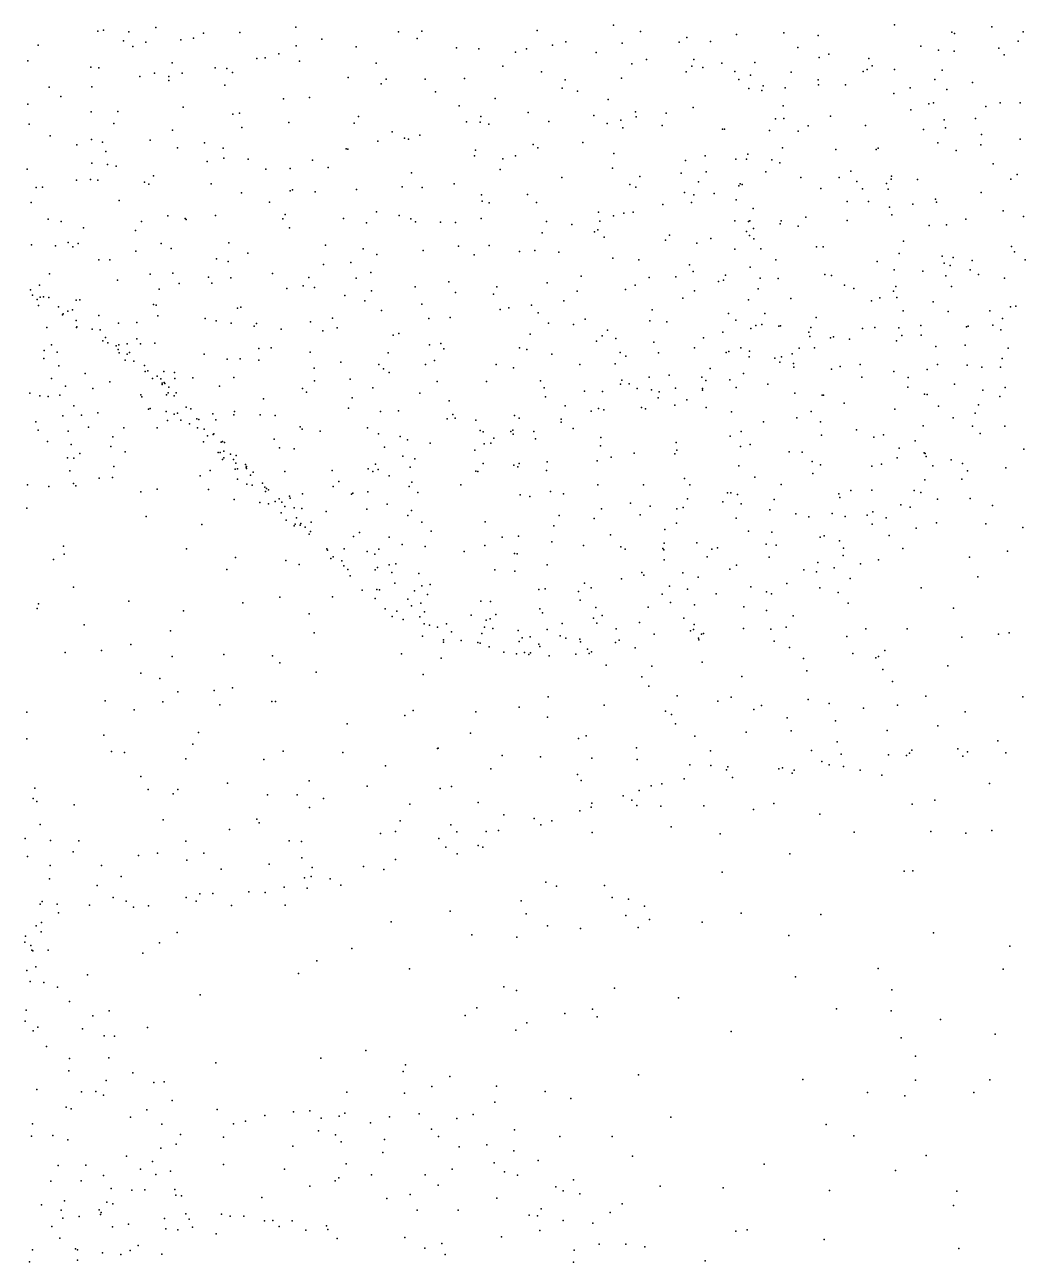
# Model space of a CAD drawing. Header units: metres. Extents: x -23.9 to 23.9, y -27.4 to 27.4.
# Drawn here: x 1.865 to 4.617, y -3.423 to -0.019 of the extents above; entities that cross this region are included whole.
import ezdxf

# ---------------------------------------------------------------- set-up
doc = ezdxf.new("R2010")
doc.units = ezdxf.units.M

msp = doc.modelspace()

# ---------------------------------------------------------------- linework, layer by layer
for p in [(2.0819, -0.0337, 16.4071), (2.2258, -0.0265, 18.7224), (2.6105, -0.0263, 15.8933), (3.4839, -0.02, 19.0348), (4.2565, -0.0192, -11.8587), (4.5244, -0.0246, -15.2517), (2.0656, -0.0369, 18.869), (2.1362, -0.0632, -22.3594), (2.1516, -0.0385, -3.0546), (2.1979, -0.0667, 18.8673), (2.2945, -0.0604, -15.7464), (2.3289, -0.0562, -10.2869), (2.3568, -0.0427, 17.7161), (2.4569, -0.0409, 17.623), (2.6822, -0.0588, -10.3743), (2.8927, -0.0386, -10.4277), (2.9443, -0.0567, 17.4978), (2.9573, -0.0368, -15.2313), (3.2739, -0.0351, 17.5282), (3.3526, -0.0664, -10.6706), (3.5581, -0.0382, -10.7988), (3.665, -0.0675, -15.3812), (3.6855, -0.0545, 25.1305), (3.7512, -0.0649, 19.5771), (3.8225, -0.0464, -14.3442), (3.9525, -0.0416, -11.3334), (4.0473, -0.049, -15.3575), (4.4146, -0.0397, -15.3345), (4.4218, -0.0429, 20.6627), (4.5971, -0.0648, -21.7641), (4.6111, -0.0384, 21.0982), (1.902, -0.0757, 16.6227), (2.1626, -0.0788, -10.2694), (2.564, -0.0989, -15.1285), (2.6116, -0.0775, 18.7973), (2.7761, -0.08, 17.4727), (3.0521, -0.0831, -10.4888), (3.1142, -0.0858, 17.4855), (3.2142, -0.095, -15.3024), (3.2445, -0.0855, -10.6023), (3.3168, -0.0752, 18.9253), (3.4368, -0.0959, -15.362), (3.5084, -0.07, -21.652), (3.9908, -0.0822, -12.9039), (4.076, -0.1004, -3.105), (4.3292, -0.078, -12.0047), (4.3778, -0.0887, 24.8229), (4.4207, -0.0915, 19.7029), (4.5442, -0.0833, 17.3667), (1.8739, -0.1183, 24.9957), (2.0464, -0.1358, 17.8583), (2.2701, -0.1238, -15.0049), (2.5034, -0.1117, 25.1582), (2.526, -0.1098, -10.3324), (2.6207, -0.1195, 17.4397), (2.8311, -0.1246, 18.8698), (3.1795, -0.1331, 18.9646), (3.5346, -0.1267, 19.1309), (3.5746, -0.1148, 17.4869), (3.6998, -0.1332, -10.9238), (3.7048, -0.1146, -8.0074), (3.7824, -0.1246, -11.0652), (3.8731, -0.1228, -15.3669), (4.0495, -0.1095, 19.9306), (4.1863, -0.112, 20.2387), (4.1954, -0.1318, -11.7897), (4.5584, -0.1022, -12.4138), (2.0688, -0.1379, -15.0703), (2.1812, -0.1619, 17.6958), (2.2219, -0.1519, 15.9829), (2.2613, -0.1616, 18.9589), (2.298, -0.1526, 17.5986), (2.389, -0.1374, -15.0691), (2.4206, -0.1399, -10.3044), (2.4359, -0.1501, -3.1906), (2.754, -0.1642, -10.3855), (2.8592, -0.1687, 19.1621), (2.9663, -0.1684, -10.4378), (3.0742, -0.1674, 25.1666), (3.2863, -0.1487, -15.0807), (3.5061, -0.1663, -10.7394), (3.6843, -0.149, 15.705), (3.7299, -0.1368, 19.2734), (3.8181, -0.1477, -9.483), (3.8286, -0.1699, -11.1618), (3.8608, -0.1576, 19.3706), (3.9732, -0.1497, 19.4509), (4.171, -0.1482, -15.3475), (4.1818, -0.1421, 19.6003), (4.2566, -0.1419, -11.9002), (4.3683, -0.1701, -21.5345), (4.3881, -0.1439, 17.3509), (1.9318, -0.1912, -10.3441), (2.0497, -0.1896, -10.3315), (2.2615, -0.1728, -10.3025), (2.4154, -0.1852, 17.4983), (2.8456, -0.1818, 17.3954), (2.9945, -0.2039, 18.9573), (3.3427, -0.1936, 19.3691), (3.3509, -0.1707, 17.4375), (3.3851, -0.2019, -15.3524), (3.8561, -0.1949, -21.5069), (3.8917, -0.1998, -11.2826), (3.8958, -0.1869, -12.1683), (3.9564, -0.1927, 17.3751), (4.0469, -0.171, -11.5438), (4.0478, -0.1846, 15.8256), (4.1221, -0.1849, 17.3287), (4.2999, -0.193, -15.3384), (4.4005, -0.1969, -12.1711), (4.4714, -0.1778, -15.3279), (1.8734, -0.2375, -15.0581), (1.9638, -0.2164, 17.7892), (2.5769, -0.2228, -10.338), (2.6477, -0.2193, 18.9156), (3.1584, -0.2219, -10.521), (3.4699, -0.2252, 15.6085), (4.2555, -0.2082, 20.533), (4.3516, -0.2371, 19.7085), (4.3643, -0.2335, -6.612), (4.5479, -0.2343, -12.4434), (4.6025, -0.2344, 17.359), (2.048, -0.2587, 19.1021), (2.1207, -0.2577, -14.9308), (2.3005, -0.2456, -14.8899), (2.4368, -0.2649, 19.024), (2.4556, -0.2621, -14.9761), (2.7829, -0.2716, 18.9414), (3.0595, -0.2424, -15.2668), (3.1196, -0.2719, 17.3449), (3.2492, -0.2609, -15.3183), (3.43, -0.2687, 19.0725), (3.5445, -0.2591, 19.1542), (3.6289, -0.2623, -10.8454), (3.7028, -0.2466, 17.4012), (3.9512, -0.2423, -10.0753), (4.0806, -0.271, -11.6379), (4.3019, -0.2534, -12.0186), (4.5079, -0.2438, 21.2137), (1.8773, -0.2923, -15.9963), (2.1098, -0.2912, 17.5803), (2.4616, -0.3017, -10.3415), (2.591, -0.2882, 17.3468), (2.7707, -0.2902, -15.1536), (3.0796, -0.2858, -10.46), (3.1173, -0.2873, -3.3416), (3.1412, -0.2922, 19.0457), (3.3064, -0.2857, -10.5945), (3.467, -0.2911, -3.2623), (3.5047, -0.2812, -10.7131), (3.5095, -0.3029, -15.3859), (3.5466, -0.2725, 17.3758), (3.6183, -0.2963, -14.6768), (3.9299, -0.278, 24.877), (3.9526, -0.2772, -11.4164), (4.0193, -0.2968, 20.1361), (4.1769, -0.2963, 19.6153), (4.3931, -0.2806, -15.3307), (4.3974, -0.3031, 24.5947), (4.4798, -0.2774, -12.3421), (1.9345, -0.3249, 17.6702), (2.0488, -0.3349, 15.9325), (2.21, -0.337, 17.5021), (2.2715, -0.3095, 19.11), (2.8361, -0.3395, -10.3949), (2.8753, -0.314, 17.29), (2.9095, -0.3309, 19.0081), (2.9205, -0.3341, -15.2044), (2.9515, -0.3228, 15.4521), (3.7835, -0.3065, 19.3328), (3.7894, -0.3064, -11.1414), (3.9128, -0.3101, -15.3603), (3.9922, -0.3121, 17.3094), (4.3369, -0.3076, 17.3343), (4.496, -0.3214, -15.3233), (4.6022, -0.3343, -12.6021), (2.0079, -0.3494, -10.4091), (2.0788, -0.3423, -14.8607), (2.0878, -0.3676, 19.2068), (2.2852, -0.3574, -10.3848), (2.3595, -0.3443, -22.0672), (2.411, -0.3582, 19.1176), (2.7488, -0.3604, -21.797), (2.7537, -0.3616, -15.0639), (3.1044, -0.3639, -21.553), (3.2632, -0.3489, 25.0038), (3.2758, -0.3576, 17.2881), (3.3998, -0.3431, -15.3619), (3.485, -0.373, 19.6605), (3.9493, -0.3577, 19.4589), (4.0958, -0.3624, -15.3477), (4.2061, -0.3625, -11.8894), (4.212, -0.3587, -15.3404), (4.376, -0.344, -12.1883), (4.4261, -0.3649, 19.7647), (4.4941, -0.3492, 17.336), (2.0496, -0.4002, 19.1729), (2.0926, -0.4031, 24.7693), (2.1161, -0.4081, -10.4251), (2.3667, -0.3953, 17.3897), (2.4125, -0.3859, 24.8695), (2.4796, -0.3886, -14.8528), (2.6566, -0.3914, 24.8917), (3.102, -0.3796, -15.2745), (3.1799, -0.388, 19.4529), (3.2146, -0.3796, 15.4823), (3.6822, -0.393, 17.2934), (3.7364, -0.3797, -11.0745), (3.8206, -0.3889, 17.3077), (3.8497, -0.3891, 19.981), (3.8536, -0.3755, -9.213), (3.9198, -0.3903, -10.9531), (3.9412, -0.3989, -7.3268), (4.5284, -0.402, -2.8794), (1.8713, -0.4161, 24.6537), (2.2188, -0.4348, -14.6891), (2.5277, -0.4165, 17.297), (2.5952, -0.4149, 19.2942), (2.6995, -0.4121, -10.3681), (2.929, -0.4268, 24.8868), (3.172, -0.4175, 19.1254), (3.3419, -0.4394, -10.5814), (3.4816, -0.4133, -10.6701), (3.5562, -0.4362, -10.7794), (3.6698, -0.4278, -10.9749), (3.7392, -0.4239, -15.3688), (3.9027, -0.4239, -11.3808), (3.9997, -0.439, -15.3366), (4.1049, -0.4391, -3.0894), (4.1365, -0.4218, -11.7894), (4.2488, -0.436, 19.6834), (4.5946, -0.4308, -15.2067), (1.896, -0.4672, -14.8191), (1.9134, -0.4663, 19.3193), (2.0072, -0.4462, -14.7849), (2.0456, -0.4451, 17.5214), (2.0662, -0.4463, 15.6354), (2.1941, -0.4524, -15.9156), (2.2066, -0.4578, 17.4336), (2.378, -0.4563, -10.4208), (2.5945, -0.4762, -14.8326), (2.6016, -0.4728, -15.6494), (2.777, -0.472, -14.9579), (2.9031, -0.4647, 19.4335), (2.9582, -0.4665, -15.0838), (3.0457, -0.4563, -10.4396), (3.5291, -0.4589, -15.3814), (3.5456, -0.4662, 19.1802), (3.7182, -0.4516, 19.3033), (3.8288, -0.462, -11.4629), (3.8326, -0.457, -11.8825), (3.8376, -0.4585, -11.279), (4.0543, -0.47, -11.665), (4.1529, -0.4499, -6.9679), (4.1689, -0.4706, 17.2972), (4.2353, -0.4554, -15.266), (4.2398, -0.4712, 15.9649), (4.2473, -0.4441, -12.0078), (4.3202, -0.4449, -12.1435), (4.5769, -0.4441, 19.8393), (1.883, -0.5076, -10.5921), (2.1244, -0.5026, -14.664), (2.4614, -0.4815, -14.7373), (2.5377, -0.5073, 19.2139), (2.6635, -0.4788, 17.1987), (3.1213, -0.4871, -15.2306), (3.1233, -0.5043, 17.2024), (3.1418, -0.5087, -15.1588), (3.2477, -0.4864, -10.5151), (3.2724, -0.5076, 17.2164), (3.6798, -0.4802, 15.6977), (3.699, -0.5079, -11.0543), (3.7047, -0.4868, 24.789), (3.7611, -0.4832, -21.3279), (3.8218, -0.5003, -15.302), (4.1264, -0.5049, -15.2306), (4.1858, -0.5051, -11.9293), (4.3694, -0.4992, -15.1847), (4.3724, -0.5072, -12.2764), (4.4949, -0.4809, 17.3115), (2.3892, -0.544, 19.3792), (2.5812, -0.541, -3.2894), (2.8322, -0.5333, 19.1446), (2.8945, -0.5441, 17.1833), (3.4433, -0.5345, -14.95), (3.5128, -0.5377, -10.7392), (3.5383, -0.5347, 19.8635), (3.6194, -0.5139, -15.3297), (3.868, -0.5244, 19.4204), (4.2434, -0.521, 21.0423), (4.2498, -0.5424, -15.1591), (4.3074, -0.513, 17.2962), (4.5562, -0.5307, -12.631), (1.9295, -0.5535, 17.5168), (1.9651, -0.5606, -14.6827), (2.0265, -0.5778, 19.3935), (2.1865, -0.5604, -14.5697), (2.2589, -0.5446, 15.4736), (2.3063, -0.5518, 19.3279), (2.3088, -0.5547, -10.4729), (2.5747, -0.553, -10.4453), (2.5929, -0.5774, -14.7202), (2.7419, -0.5521, -14.8466), (2.8052, -0.564, -10.4272), (2.9266, -0.553, -14.9678), (2.94, -0.5614, -10.4124), (3.0088, -0.5617, 19.1658), (3.0493, -0.5632, -15.0377), (3.12, -0.5516, 24.7731), (3.2998, -0.5603, -15.2066), (3.3693, -0.5686, -21.3146), (3.4467, -0.5593, -15.3048), (3.4839, -0.5447, -3.2832), (3.8178, -0.5583, 17.2604), (3.8553, -0.5605, -13.1788), (3.8588, -0.5589, -13.5199), (3.9426, -0.5668, -9.6834), (3.9454, -0.5589, -10.2873), (3.9923, -0.5734, -15.178), (4.013, -0.5488, 19.5281), (4.1265, -0.5571, -11.8493), (4.3526, -0.5711, 21.4662), (4.3995, -0.5691, -15.0948), (4.453, -0.5538, -12.453), (4.6116, -0.5463, -14.83), (2.1699, -0.5853, 19.4768), (3.2882, -0.5913, -10.5159), (3.4321, -0.5883, -10.6159), (3.4415, -0.5835, 15.5749), (3.4587, -0.6033, 19.2087), (3.6276, -0.612, -15.211), (3.638, -0.5976, -10.9791), (3.7515, -0.6072, -15.1898), (3.85, -0.5881, -11.3547), (3.8583, -0.5985, -8.5955), (3.8692, -0.5799, -15.1969), (3.8699, -0.6076, -7.8971), (1.8835, -0.6249, 19.3932), (1.9496, -0.6269, -10.6382), (1.9844, -0.6181, -3.0814), (1.9974, -0.6302, -14.5909), (2.012, -0.6211, 17.4363), (2.1701, -0.6419, 19.5215), (2.2403, -0.6209, 24.5874), (2.2677, -0.6349, -14.4476), (2.4267, -0.6191, 19.3541), (2.6921, -0.6256, -14.7329), (2.7958, -0.6351, -14.791), (2.9607, -0.6404, -14.8943), (3.0581, -0.6278, -3.3669), (3.1421, -0.6263, -10.4529), (3.2257, -0.6432, -15.0665), (3.2677, -0.6399, 15.402), (3.3336, -0.6451, 24.5968), (3.7135, -0.6199, 20.0877), (3.8179, -0.6364, 24.5446), (3.889, -0.6357, -11.4547), (4.0421, -0.6303, -11.7353), (4.0605, -0.6304, -15.0952), (4.2814, -0.614, -12.1698), (4.5788, -0.6292, -14.6978), (4.5865, -0.6436, -12.7526), (2.0687, -0.6657, -10.5612), (2.0988, -0.6656, -14.5008), (2.392, -0.6626, -10.514), (2.4246, -0.6705, 19.5924), (2.4783, -0.6476, 17.2527), (2.6864, -0.679, 19.3294), (2.762, -0.6729, -10.4814), (2.8336, -0.6509, 19.2516), (3.1011, -0.6518, 17.1897), (3.4824, -0.6615, -15.1833), (3.5539, -0.6656, 17.2146), (3.6936, -0.6793, -15.1164), (3.9302, -0.6657, -15.0814), (4.2097, -0.67, 17.2622), (4.2698, -0.6482, 19.7239), (4.388, -0.6557, 22.1635), (4.3931, -0.6752, -14.9495), (4.418, -0.6589, -12.449), (4.4702, -0.6677, 23.9863), (4.6165, -0.6656, -14.4531), (1.933, -0.7043, -10.7394), (2.2102, -0.7053, -22.188), (2.272, -0.7027, -10.5445), (2.3702, -0.7134, -14.4162), (2.5468, -0.7032, -14.5488), (2.6461, -0.7141, -14.6048), (2.8167, -0.7007, 15.259), (3.3954, -0.7111, -15.104), (3.5825, -0.7147, -10.9321), (3.6553, -0.7129, -11.066), (3.7032, -0.6978, 19.3224), (3.7921, -0.7081, -12.3284), (3.8604, -0.6859, 20.3508), (4.0657, -0.7065, 17.2482), (4.0838, -0.7084, 21.2412), (4.2561, -0.693, 21.8581), (4.3348, -0.6969, -12.3169), (4.3982, -0.71, 19.8232), (4.4099, -0.6814, 22.4228), (4.4648, -0.6934, -12.556), (4.4882, -0.7065, 22.9115), (1.8811, -0.7478, -12.0071), (1.906, -0.7357, 19.4892), (2.1201, -0.722, 24.357), (2.2348, -0.7463, 19.7457), (2.2901, -0.7312, 19.6175), (2.3793, -0.7297, 15.2248), (2.4316, -0.7156, -15.828), (2.5858, -0.7443, 19.4933), (2.6305, -0.7375, 17.2081), (2.662, -0.7417, -10.5231), (2.7767, -0.7161, 19.6282), (2.9384, -0.7402, -21.4886), (3.0312, -0.726, -10.4787), (3.1633, -0.7396, -14.9191), (3.3016, -0.7294, -15.0218), (3.5171, -0.7472, -10.8296), (3.5439, -0.7355, 24.4259), (3.7733, -0.7251, -11.292), (3.7863, -0.7221, -15.0453), (3.8819, -0.7459, -11.5055), (3.8873, -0.7158, 17.2376), (3.9371, -0.7172, 19.4938), (4.1195, -0.7354, -11.94), (4.1448, -0.7442, -14.9412), (4.2609, -0.7391, -14.9221), (4.4137, -0.739, -14.8395), (4.5593, -0.7161, 23.2786), (1.8859, -0.7632, -11.4954), (1.8989, -0.7752, -11.3391), (1.9071, -0.7682, -14.4878), (1.9167, -0.7673, -12.1213), (1.9308, -0.7691, -10.8405), (2.0064, -0.777, 19.8728), (2.0161, -0.7757, 19.5937), (2.7451, -0.7637, -14.6161), (2.8006, -0.7784, 24.4596), (2.8189, -0.7508, 19.3886), (3.0492, -0.756, 24.461), (3.1544, -0.7605, -10.4821), (3.3475, -0.7787, -10.5351), (3.3846, -0.752, 19.2725), (3.6749, -0.7716, -14.2705), (3.7073, -0.7509, -11.1845), (3.8556, -0.776, 20.7952), (3.9716, -0.7717, -14.9459), (4.1938, -0.7788, 19.685), (4.217, -0.7704, 23.9469), (4.2541, -0.7516, -12.1989), (4.263, -0.7689, 16.0883), (4.3634, -0.781, 23.687), (1.903, -0.7909, 23.9948), (1.9581, -0.7948, -12.326), (1.9703, -0.8143, -11.5748), (1.9839, -0.8073, -12.2138), (1.9965, -0.8034, 17.3807), (2.2193, -0.789, -3.2142), (2.2265, -0.7902, 17.3223), (2.4504, -0.7985, -10.5705), (2.4591, -0.7959, -14.3852), (2.846, -0.8047, -10.5334), (2.9568, -0.7876, -14.7299), (3.1729, -0.8023, 17.1972), (3.196, -0.7976, 19.8514), (3.2586, -0.7902, -3.3584), (3.2767, -0.8116, 24.3254), (3.5904, -0.8036, -10.9983), (3.8002, -0.8137, -14.933), (3.9006, -0.8136, 24.1318), (4.2803, -0.8059, -14.8151), (4.4045, -0.8079, -12.5105), (4.5187, -0.8059, -14.3819), (4.5762, -0.7952, -14.2078), (4.5903, -0.7931, 19.9146), (1.9689, -0.8169, -11.4316), (2.0068, -0.8323, -11.7765), (2.0079, -0.8496, -11.0987), (2.0691, -0.8184, -10.7012), (2.1231, -0.8395, 19.722), (2.1732, -0.838, -10.6199), (2.2308, -0.8197, -14.2667), (2.3614, -0.8271, 19.7493), (2.3918, -0.8334, -14.2972), (2.4331, -0.8402, 19.9471), (2.4961, -0.8478, 17.247), (2.5021, -0.8412, 19.7039), (2.651, -0.8365, -21.6395), (2.7115, -0.8263, 19.5737), (2.9763, -0.8273, 19.4015), (3.0352, -0.8241, 17.1973), (3.3054, -0.8398, 17.1999), (3.3743, -0.8432, -14.9448), (3.406, -0.8285, -10.6798), (3.5837, -0.8336, 17.2015), (3.631, -0.836, -14.9431), (3.821, -0.832, 21.1393), (3.8753, -0.8465, 21.4994), (3.8922, -0.8433, 19.4767), (3.9386, -0.8481, 21.7836), (3.9438, -0.8475, 15.815), (4.0414, -0.8246, 22.017), (4.3297, -0.846, -12.394), (4.4545, -0.8499, -12.6276), (4.4596, -0.8484, -14.4655), (4.5269, -0.845, 16.6766), (4.5539, -0.8269, -12.7986), (1.9253, -0.8516, -14.3884), (2.0077, -0.8515, -10.8459), (2.0506, -0.8566, -11.9119), (2.0728, -0.8585, -12.405), (2.0872, -0.8796, -14.2753), (2.1735, -0.8833, 20.141), (2.5701, -0.856, 24.3576), (2.6846, -0.8609, -10.5755), (2.7238, -0.8532, 17.1966), (2.8782, -0.8733, 24.244), (2.8942, -0.868, -14.6001), (3.2548, -0.8703, 15.2807), (3.4531, -0.8748, 19.3225), (3.4675, -0.859, 24.1557), (3.4903, -0.8818, 20.3796), (3.7321, -0.8806, 19.3655), (3.785, -0.8649, -11.5929), (3.8622, -0.8549, 17.2096), (4.0209, -0.8651, 17.2321), (4.0242, -0.877, 22.4037), (4.027, -0.8518, -14.8384), (4.0813, -0.88, -11.953), (4.0889, -0.8776, -3.089), (4.133, -0.8838, -14.7772), (4.1691, -0.8547, 23.4431), (4.2026, -0.8518, 23.0363), (4.2686, -0.8525, 17.2809), (4.2768, -0.8735, -6.9792), (4.3307, -0.8729, -14.6825), (4.5497, -0.8587, -14.1117), (1.918, -0.915, 23.7703), (1.9385, -0.8991, 19.6828), (2.0795, -0.8884, -11.3516), (2.0931, -0.8939, -12.5963), (2.1164, -0.9021, -11.7423), (2.1216, -0.9123, -11.4579), (2.1236, -0.8998, -12.0237), (2.147, -0.8966, 17.3469), (2.1831, -0.8963, 24.0859), (2.2225, -0.8948, 19.8369), (2.5092, -0.9099, -10.6156), (2.5424, -0.9081, -14.3173), (2.9782, -0.8998, -10.5911), (3.0089, -0.896, -14.6451), (3.0172, -0.9102, 20.0003), (3.2253, -0.9074, 20.1463), (3.2461, -0.912, -14.7844), (3.4376, -0.8897, -10.858), (3.5949, -0.8926, 20.705), (3.7072, -0.9074, -14.8414), (3.8015, -0.9181, 23.6714), (3.8341, -0.9081, -14.8131), (3.8582, -0.9166, -11.5607), (3.9948, -0.9088, 23.1761), (4.0367, -0.9082, 19.5881), (4.2622, -0.8882, -12.2933), (4.371, -0.9039, 19.8269), (4.4514, -0.9004, -14.3385), (4.5698, -0.9089, -12.8757), (1.9179, -0.9369, -12.583), (1.954, -0.9198, -14.3022), (2.1244, -0.9214, -11.1579), (2.1412, -0.9414, -12.8768), (2.1471, -0.9253, -11.5811), (2.1529, -0.9208, -11.9149), (2.1652, -0.9444, -11.266), (2.3586, -0.925, -10.6377), (2.4221, -0.9389, -14.2004), (2.4575, -0.9376, -3.2992), (2.5083, -0.9417, 19.876), (2.6497, -0.9196, 19.7672), (2.7341, -0.9474, -14.405), (2.8643, -0.9214, -15.5464), (2.992, -0.943, 15.0271), (3.3144, -0.9251, -10.7512), (3.4887, -0.9515, 23.9), (3.5028, -0.9204, -11.0205), (3.5179, -0.9309, -14.8544), (3.6076, -0.9218, -11.179), (3.7941, -0.9206, -11.4532), (3.8568, -0.9324, 22.1756), (3.9281, -0.9364, 22.6501), (3.9413, -0.9468, -8.5215), (3.946, -0.9322, -11.7325), (3.9755, -0.9242, -9.0075), (3.9796, -0.9504, -14.7311), (4.5533, -0.9374, -13.8618), (1.959, -0.9575, -12.6996), (2.0314, -0.9784, -12.858), (2.1942, -0.9563, -12.3355), (2.1958, -0.9725, -10.8993), (2.2039, -0.9713, 20.391), (2.229, -0.9861, -11.6696), (2.2479, -0.9732, -16.0157), (2.2772, -0.9759, 19.9546), (2.6605, -0.9634, 14.9327), (2.8387, -0.9533, -10.6553), (2.8516, -0.9659, 23.9984), (2.8668, -0.9759, 19.6413), (2.9671, -0.9539, 17.2029), (3.1616, -0.954, -14.6824), (3.2092, -0.9626, -10.7279), (3.3918, -0.954, -21.1086), (3.637, -0.9825, 21.6756), (3.7501, -0.9646, -12.7464), (3.8418, -0.9786, -11.2258), (3.98, -0.961, -7.9088), (4.0836, -0.966, -7.453), (4.1071, -0.9588, -12.0466), (4.1622, -0.9539, -12.1459), (4.2552, -0.9732, 19.7523), (4.3465, -0.9672, -14.5135), (4.375, -0.9538, -12.5406), (4.4568, -0.955, 17.3283), (4.4974, -0.9612, -13.9907), (4.5488, -0.9608, 16.9022), (1.9388, -0.992, -3.0844), (1.9773, -1.0129, -22.5184), (2.0523, -1.0193, -13.0761), (2.0986, -1.0015, -14.1387), (2.2162, -0.9921, -12.8118), (2.2394, -0.9933, -11.1697), (2.243, -1.0047, -12.1908), (2.243, -1.0088, -12.5304), (2.2488, -1.0034, -11.001), (2.2501, -1.0057, -11.4472), (2.2612, -1.016, -11.3342), (2.2782, -0.9919, 14.8331), (2.3274, -0.9904, -14.078), (2.4003, -1.0134, 23.9479), (2.4403, -0.9894, 19.9931), (2.6285, -1.0199, 17.2067), (2.6618, -0.9986, -14.2983), (2.7601, -0.9942, 17.2034), (2.8222, -1.018, -10.7568), (2.9989, -1.0006, -10.7563), (3.1353, -1.0001, 17.2062), (3.2831, -0.9983, -14.714), (3.2934, -1.0177, -10.919), (3.5035, -1.0073, 21.3225), (3.5073, -0.9964, -11.1906), (3.5272, -1.0072, 15.4513), (3.5493, -1.0193, -14.7422), (3.5821, -0.9881, -11.2835), (3.6551, -1.019, 19.3789), (3.7269, -0.9888, 22.9594), (3.7288, -1.0196, -13.5622), (3.7385, -0.9978, -14.7268), (3.8038, -0.9953, 19.4313), (3.8219, -1.0166, -11.7006), (3.909, -1.0076, -11.8104), (4.1675, -0.9888, -21.0232), (4.2936, -1.0161, 17.301), (4.2944, -0.9889, -12.4114), (4.4217, -1.008, -14.1214), (4.5617, -1.0166, -6.6456), (1.8791, -1.0326, -14.2341), (1.9067, -1.04, 20.6333), (1.9298, -1.0418, 17.4079), (1.9611, -1.038, -13.0065), (2.1845, -1.0374, -13.379), (2.1868, -1.0426, -14.0481), (2.255, -1.0373, -12.9325), (2.2596, -1.0312, -12.6582), (2.2755, -1.0397, -12.4269), (2.2814, -1.0316, -10.7344), (2.5218, -1.0483, -14.1468), (2.6397, -1.0296, -10.747), (2.7651, -1.0456, -14.3168), (2.9515, -1.0325, 20.3758), (3.032, -1.0536, -14.4872), (3.2972, -1.0426, 19.3531), (3.4041, -1.0269, -14.7626), (3.4541, -1.0283, 23.5164), (3.5884, -1.0229, 23.2904), (3.6073, -1.0454, -11.4442), (3.6094, -1.0288, 22.5608), (3.6855, -1.0508, -11.5717), (3.7293, -1.0239, -12.1669), (3.9831, -1.0322, -10.1424), (4.0576, -1.0379, 17.2618), (4.0613, -1.0378, -14.5874), (4.3396, -1.0349, 16.6529), (4.3469, -1.036, -14.3052), (4.5001, -1.0246, -12.8137), (4.5462, -1.0413, -13.5748), (1.9999, -1.0673, -13.2024), (2.0661, -1.0863, -13.399), (2.2049, -1.0761, 20.6782), (2.2101, -1.0744, -13.5875), (2.2541, -1.0832, -13.9698), (2.2852, -1.087, -13.3862), (2.3093, -1.0711, -12.0748), (2.3215, -1.0755, -11.1206), (2.4416, -1.0831, 20.1559), (2.7552, -1.074, -10.8364), (2.8437, -1.0828, 19.7522), (2.8925, -1.0806, -10.8684), (3.3511, -1.0673, 17.2108), (3.4225, -1.0817, 19.3792), (3.4426, -1.0742, -11.2616), (3.4571, -1.0782, 22.1956), (3.5612, -1.0723, -14.4908), (3.5722, -1.0753, 17.2127), (3.6524, -1.0657, -3.2699), (3.7388, -1.0717, 17.2548), (3.8083, -1.084, 15.6808), (4.0281, -1.0824, 19.6028), (4.1181, -1.0596, -12.2323), (4.2574, -1.0766, -12.4754), (4.3779, -1.0678, -12.6351), (4.4785, -1.0875, 19.8919), (4.488, -1.0645, -13.7136), (1.8957, -1.1112, -13.224), (1.9695, -1.0952, 19.9139), (2.0212, -1.0932, -14.0928), (2.2576, -1.1075, 20.0862), (2.276, -1.0901, -13.7036), (2.2938, -1.1067, 23.5957), (2.3178, -1.1165, -13.2756), (2.3381, -1.1026, -12.3502), (2.3433, -1.1044, -11.9389), (2.3822, -1.0893, 17.2789), (2.3902, -1.1056, -13.9926), (2.4399, -1.0921, -10.8164), (2.5126, -1.0923, 20.6654), (2.5537, -1.0937, 23.716), (3.0268, -1.1029, 20.601), (3.0426, -1.0915, -10.9092), (3.0485, -1.1014, -3.3993), (3.1054, -1.1071, 19.4822), (3.2118, -1.0934, 20.8319), (3.2245, -1.1008, -10.9951), (3.3401, -1.1036, 22.6875), (3.3406, -1.1119, 21.5455), (3.8968, -1.1109, -12.0141), (3.988, -1.1007, -12.1274), (4.0533, -1.1112, -14.4792), (4.3356, -1.1221, -14.0864), (4.4187, -1.1007, -12.7663), (1.9021, -1.1338, 23.1987), (1.984, -1.1365, 20.8779), (2.0406, -1.1262, -13.5348), (2.1071, -1.1526, -13.985), (2.1374, -1.1277, -13.7038), (2.2291, -1.1278, -13.8587), (2.3399, -1.1274, -12.9695), (2.3588, -1.131, -12.5675), (2.368, -1.15, -12.8009), (2.3829, -1.1465, -12.1557), (2.3853, -1.1446, -11.623), (2.6225, -1.1254, -10.8984), (2.6278, -1.131, 14.7111), (2.6771, -1.1371, -14.1544), (2.8078, -1.1275, -10.9305), (2.838, -1.144, 23.518), (2.8972, -1.1516, 17.2117), (3.1177, -1.1355, 23.3636), (3.126, -1.1384, 17.2126), (3.1547, -1.1562, 21.1393), (3.2016, -1.138, 23.0032), (3.2075, -1.1345, 19.3912), (3.2086, -1.145, 22.4523), (3.2648, -1.1381, -11.135), (3.3728, -1.1293, -14.6294), (3.4492, -1.1542, -11.443), (3.8047, -1.151, -11.9636), (3.8348, -1.1374, 19.471), (4.0562, -1.148, 16.2129), (4.1523, -1.1329, -12.4403), (4.2003, -1.1537, 19.7089), (4.227, -1.1469, -12.5812), (4.4711, -1.1232, -12.8923), (4.4928, -1.1429, -13.4606), (4.56, -1.1232, -13.2791), (1.9272, -1.1651, -13.5181), (1.9922, -1.1739, -13.6668), (2.1021, -1.1793, -13.8756), (2.3566, -1.1664, -13.5086), (2.4052, -1.1668, -11.8697), (2.4087, -1.1649, -11.2158), (2.414, -1.1684, -10.9927), (2.5512, -1.1593, 17.2286), (2.5655, -1.1826, -10.9814), (2.6059, -1.1858, 20.9016), (2.8548, -1.1807, -11.0233), (2.9177, -1.1611, -14.2926), (2.9799, -1.1699, -11.0255), (3.1024, -1.1895, 21.5757), (3.1286, -1.1718, -21.1705), (3.1468, -1.17, -14.4352), (3.2698, -1.1577, -14.53), (3.4482, -1.1769, 17.2267), (3.6568, -1.1681, -14.5414), (3.6579, -1.189, 19.4312), (3.8331, -1.1794, 17.3143), (3.8597, -1.1735, -3.1807), (4.27, -1.1836, 17.315), (4.3141, -1.1636, -12.7461), (4.6125, -1.1867, 17.4405), (1.9828, -1.2107, 21.2234), (2, -1.2109, -13.8456), (2.0161, -1.1986, 20.0524), (2.1416, -1.1942, 23.2231), (2.3967, -1.1954, -13.7631), (2.4022, -1.1956, 14.5908), (2.4085, -1.2151, -13.3746), (2.4127, -1.1919, -12.6832), (2.4129, -1.2099, -13.1287), (2.4304, -1.2003, -12.4298), (2.4391, -1.215, -12.5717), (2.4464, -1.2041, -11.3212), (2.9048, -1.2061, 23.2513), (2.9377, -1.2127, 19.752), (3.3015, -1.221, -11.3676), (3.4395, -1.2186, -11.567), (3.4774, -1.2084, -14.5322), (3.5409, -1.1975, -11.6722), (3.6532, -1.1992, -11.8424), (3.9676, -1.1941, 19.5622), (4.0032, -1.1948, -12.3521), (4.0304, -1.2208, -8.2046), (4.2646, -1.21, -14.0764), (4.3387, -1.1965, -12.8534), (4.3417, -1.198, 19.7681), (4.3439, -1.2067, -13.802), (4.4132, -1.2157, 17.3501), (1.9889, -1.2463, 21.7846), (2.1103, -1.234, 21.4911), (2.3745, -1.2448, 17.2802), (2.4438, -1.2419, -13.5817), (2.4456, -1.2254, 21.085), (2.4505, -1.2401, -12.9028), (2.4723, -1.2286, -11.0998), (2.474, -1.2355, -11.7299), (2.4745, -1.2337, -11.4382), (2.4751, -1.2394, -12.0519), (2.4857, -1.2584, -13.6842), (2.4935, -1.2494, -13.8309), (2.5801, -1.2479, 21.334), (2.7104, -1.2452, -11.1046), (2.8091, -1.2407, 21.0349), (2.8221, -1.2483, -11.127), (2.8296, -1.2278, -14.1579), (2.8367, -1.2422, 22.9965), (2.9254, -1.236, 21.8222), (3.1059, -1.2469, 19.5932), (3.1109, -1.2482, -14.3254), (3.1256, -1.2256, -11.1376), (3.21, -1.2306, -15.2351), (3.221, -1.2349, 17.2178), (3.2243, -1.2258, -11.2633), (3.2998, -1.2453, -14.4536), (3.8289, -1.2325, -12.1745), (4.032, -1.2538, -8.9399), (4.0531, -1.2292, -9.4124), (4.1947, -1.2331, 16.5782), (4.2208, -1.2276, -14.1804), (4.362, -1.232, -13.6612), (4.4443, -1.2255, -13.3859), (4.4573, -1.2457, 17.152), (4.5634, -1.2375, 19.8605), (1.8725, -1.2846, -13.9897), (1.9316, -1.2887, 19.9625), (1.9991, -1.281, 22.559), (2.0055, -1.2877, -3.1604), (2.0692, -1.266, 22.9601), (2.1066, -1.2644, 17.3591), (2.3471, -1.2594, -22.0371), (2.4503, -1.2692, 21.778), (2.4756, -1.2825, -13.31), (2.4901, -1.2859, -13.0151), (2.519, -1.2802, -11.6067), (2.5253, -1.2914, -12.1788), (2.7134, -1.2891, 22.2805), (2.7284, -1.2751, 21.6472), (2.8673, -1.2601, 21.2963), (2.9221, -1.2895, -14.1525), (2.9293, -1.2769, -11.1897), (3.064, -1.2841, -11.2222), (3.4414, -1.2845, -11.7113), (3.5662, -1.2841, -14.2167), (3.6797, -1.2675, -14.4179), (3.6941, -1.2843, 17.3417), (3.8724, -1.2632, 19.4911), (3.9456, -1.2834, -14.278), (4.3406, -1.2707, -20.8724), (4.4422, -1.269, -2.9262), (2.1839, -1.3038, 14.4154), (2.2296, -1.2962, 22.386), (2.3706, -1.2978, 20.1465), (2.4408, -1.3252, 22.6761), (2.527, -1.3028, -12.4766), (2.53, -1.2942, -11.9349), (2.5349, -1.2981, -11.813), (2.5646, -1.3234, -11.2285), (2.5931, -1.316, -13.7856), (2.5947, -1.3208, 17.2175), (2.6284, -1.3095, 22.511), (2.7632, -1.3103, 17.2182), (2.7676, -1.3073, -14.0267), (2.8086, -1.3034, -3.3778), (2.9457, -1.3055, -15.4873), (3.2275, -1.312, -11.453), (3.2545, -1.317, 15.1362), (3.3105, -1.3032, -11.5573), (3.3467, -1.309, 17.2612), (3.6873, -1.3234, -13.089), (3.7975, -1.3069, 15.8122), (3.8064, -1.3061, -14.3248), (3.8256, -1.3115, -12.3392), (3.9262, -1.3251, -12.5177), (4.1034, -1.3095, -12.7573), (4.1067, -1.3195, 17.3653), (4.1367, -1.3005, -14.1394), (4.1949, -1.2992, -12.8906), (4.3111, -1.3005, 16.882), (4.3294, -1.3059, -13.1519), (4.3754, -1.3236, -13.2877), (4.4649, -1.3219, 19.7827), (1.8709, -1.3484, -22.7596), (2.5116, -1.3327, 23.0654), (2.535, -1.3371, -13.1777), (2.5535, -1.3301, -13.3747), (2.5706, -1.3612, -12.7979), (2.5717, -1.3325, -11.4519), (2.5807, -1.3438, -11.7081), (2.6062, -1.3476, -13.5378), (2.6271, -1.3493, -13.6573), (2.6938, -1.3577, -13.9199), (2.8062, -1.3519, -11.291), (2.862, -1.3378, 14.7789), (2.9285, -1.3551, -11.3152), (3.4509, -1.3508, -14.3682), (3.5307, -1.3351, 17.3221), (3.5852, -1.3432, 15.4803), (3.6581, -1.3508, -14.3232), (3.6753, -1.3469, -12.6312), (3.7849, -1.3314, -20.8636), (3.8356, -1.3365, -11.159), (3.9137, -1.3536, 17.3782), (4.1969, -1.3584, -7.5027), (4.2745, -1.3399, -13.6504), (4.2997, -1.3463, -13.5404), (4.5267, -1.3413, 17.5058), (2.1985, -1.3716, 20.0932), (2.3517, -1.3934, -3.3038), (2.5842, -1.3816, -12.952), (2.6087, -1.3927, -12.592), (2.6128, -1.3751, -11.5511), (2.6247, -1.3905, -11.9506), (2.6525, -1.3873, -13.4241), (2.9181, -1.3688, 17.222), (2.9572, -1.3874, -14.0675), (3.1315, -1.3865, -11.4707), (3.3344, -1.3689, -11.7337), (3.4314, -1.3767, -11.8944), (3.5579, -1.3672, -12.0616), (3.6576, -1.3896, -12.2577), (3.8213, -1.3759, -14.2087), (3.9859, -1.3642, -12.7115), (4.0215, -1.3727, 19.5642), (4.0859, -1.363, -12.8873), (4.1214, -1.3715, -14.0393), (4.1815, -1.3679, -13.8994), (4.1954, -1.3929, -13.7742), (4.2337, -1.3749, -13.1884), (4.3721, -1.3893, 17.5056), (4.5078, -1.3919, -6.8677), (2.6058, -1.397, 20.0368), (2.6226, -1.3959, -13.1348), (2.6366, -1.4012, -11.7874), (2.6471, -1.4199, -12.2702), (2.6509, -1.4129, -11.4415), (2.7687, -1.427, -13.7727), (2.7856, -1.4156, -11.3902), (2.8673, -1.4285, 19.8232), (2.9827, -1.4121, 19.7345), (3.1777, -1.4285, -11.6294), (3.2226, -1.4261, 17.2828), (3.3198, -1.3973, -14.2997), (3.4756, -1.4225, -14.2773), (3.6255, -1.4072, 19.4665), (3.855, -1.4116, -12.6196), (3.9192, -1.4149, 16.1327), (4.0521, -1.4287, -8.6101), (4.0639, -1.4248, -13.0339), (4.2419, -1.4237, 17.4986), (4.3164, -1.4038, 19.6648), (4.6101, -1.4021, 17.6047), (1.9712, -1.4536, 13.8986), (2.31, -1.4609, 17.2977), (2.6956, -1.4603, -11.6777), (2.7434, -1.4605, -13.2504), (2.8386, -1.4617, -13.8671), (2.9031, -1.449, -13.9617), (2.9659, -1.4539, -11.4798), (3.1299, -1.4513, 19.6103), (3.3146, -1.4413, -11.8599), (3.4019, -1.4513, -12.0109), (3.5044, -1.4548, -12.1706), (3.516, -1.4612, 19.4107), (3.62, -1.4596, -12.3521), (3.6223, -1.4632, -14.1914), (3.6231, -1.445, 17.3976), (3.7136, -1.4445, -12.465), (3.7546, -1.4613, -12.589), (3.7703, -1.4578, -11.4945), (3.9038, -1.4478, -12.8159), (3.9314, -1.4506, -14.0293), (4.1055, -1.4384, -13.1495), (4.117, -1.4588, -13.8571), (4.2799, -1.46, -2.9989), (1.9439, -1.4898, -16.3724), (1.9732, -1.4754, 17.397), (2.4443, -1.4848, 20.0912), (2.5826, -1.4924, -3.3425), (2.6979, -1.4646, -11.9116), (2.7071, -1.4875, -12.3967), (2.7136, -1.4822, -12.094), (2.7366, -1.4938, -12.8534), (2.8069, -1.4677, -13.594), (2.8276, -1.4754, -11.4929), (3.0736, -1.4679, -11.5594), (3.212, -1.4733, -11.7765), (3.2189, -1.4747, -14.1479), (3.6237, -1.4911, -13.3972), (3.742, -1.4828, -14.091), (3.9121, -1.4831, -12.9372), (4.1157, -1.4788, 17.507), (4.2126, -1.4908, 19.6501), (4.4634, -1.4835, 17.3928), (4.5679, -1.4673, 17.8403), (2.4205, -1.5175, -16.1135), (2.6194, -1.504, -21.64), (2.7425, -1.507, -11.5677), (2.7539, -1.5171, -12.7207), (2.8283, -1.5186, -13.1974), (2.8354, -1.512, -13.3137), (2.8675, -1.5045, 17.228), (2.8744, -1.5254, -13.4303), (2.8853, -1.5017, -13.7529), (2.9491, -1.5287, -13.8894), (3.1579, -1.5182, -21.0073), (3.2124, -1.5217, 19.5073), (3.3016, -1.5041, -11.9754), (3.5625, -1.526, -13.9528), (3.6745, -1.5267, -12.6424), (3.8045, -1.5166, 19.473), (3.8223, -1.5051, 17.4342), (4.0077, -1.5186, -13.88), (4.0428, -1.5237, -10.2072), (4.0463, -1.4984, 16.4723), (4.0907, -1.5128, -13.3472), (4.1634, -1.5015, -13.4435), (2.7601, -1.5345, -12.5782), (2.8828, -1.5551, -11.6295), (2.9568, -1.562, -13.5882), (2.98, -1.5588, -13.7748), (3.4043, -1.5553, -12.244), (3.5062, -1.5427, -20.7935), (3.5677, -1.533, -14.1163), (3.6382, -1.5629, -14.029), (3.7169, -1.5384, -12.7537), (3.8614, -1.5646, -13.0918), (3.9606, -1.5555, 19.499), (4.1353, -1.5425, 16.6986), (4.4864, -1.5374, -2.8935), (1.999, -1.5656, 19.939), (2.5664, -1.5936, 20.0319), (2.7116, -1.5929, -15.7618), (2.7927, -1.5742, -12.3305), (2.8291, -1.5968, -11.776), (2.8329, -1.5725, 19.8239), (2.8405, -1.5732, 14.7188), (2.9182, -1.5988, -12.9431), (2.937, -1.5765, -13.3033), (2.9729, -1.5863, -13.4379), (3.2792, -1.572, -12.088), (3.2962, -1.5703, 15.1537), (3.3883, -1.5783, -14.1105), (3.4226, -1.5678, 17.4016), (3.618, -1.5852, 17.4614), (3.6872, -1.5713, 19.3817), (3.7669, -1.584, -12.9808), (3.9049, -1.5784, -13.2115), (3.9185, -1.5841, 17.5423), (4.0514, -1.5674, -13.4412), (4.1016, -1.5804, -9.1248), (4.3301, -1.5681, 17.6947), (1.8996, -1.6244, 13.5568), (1.9025, -1.6117, 19.8368), (2.1508, -1.6043, 17.3437), (2.3017, -1.6313, 20.0439), (2.4651, -1.6093, 14.3743), (2.8566, -1.6257, -11.8984), (2.888, -1.6322, -12.3899), (2.929, -1.617, -12.8219), (2.9541, -1.6099, -13.0637), (2.9644, -1.6335, -11.7682), (3.1192, -1.6044, 17.3382), (3.1459, -1.6058, -13.9535), (3.2812, -1.6252, -12.2338), (3.3925, -1.6013, -12.3612), (3.4357, -1.6222, 19.2584), (3.5796, -1.6208, -3.2915), (3.6411, -1.6082, -12.8279), (3.7069, -1.6148, -13.9089), (3.843, -1.6199, -13.821), (3.905, -1.6299, -13.3667), (4.1293, -1.6097, 17.6708), (4.4193, -1.6241, 17.7903), (2.6476, -1.639, 17.2328), (2.8753, -1.6464, -12.1567), (2.906, -1.6551, -12.2675), (2.9519, -1.6472, -12.6543), (2.9639, -1.6665, -12.5296), (3.0251, -1.6671, -12.9272), (3.0924, -1.6427, -11.9627), (3.1339, -1.657, -13.7542), (3.1445, -1.6535, 19.4754), (3.1602, -1.6409, -12.0638), (3.2893, -1.6365, -14.0165), (3.3429, -1.6656, -3.3906), (3.4289, -1.651, 15.418), (3.4387, -1.6647, -12.6351), (3.4527, -1.6438, -14.0137), (3.5559, -1.6628, -13.9238), (3.6777, -1.6508, -13.0218), (3.9779, -1.6452, -13.5434), (2.0288, -1.6699, -3.1236), (2.2658, -1.6859, 17.3092), (2.6612, -1.6913, 19.9299), (2.9587, -1.7007, -11.8889), (2.9781, -1.6709, 17.3318), (3.0001, -1.6761, -15.4521), (3.0388, -1.6887, -12.7903), (3.1218, -1.693, -13.2942), (3.1297, -1.6758, -13.5279), (3.1522, -1.6792, -13.6403), (3.2217, -1.6853, -12.3079), (3.3016, -1.6825, 19.309), (3.3378, -1.6996, -12.5946), (3.4914, -1.681, -12.7787), (3.5964, -1.6951, -13.1512), (3.6958, -1.6862, -13.2174), (3.7039, -1.6821, 17.5605), (3.7059, -1.6684, 15.9173), (3.7264, -1.6951, -13.7739), (3.7313, -1.6933, -13.4515), (3.8419, -1.6797, -13.4501), (3.9167, -1.6816, -13.6753), (3.9594, -1.6759, 17.6748), (4.1257, -1.7014, 17.7742), (4.1783, -1.6803, 19.4751), (4.2914, -1.6806, -20.6578), (4.5425, -1.695, 19.5315), (4.5727, -1.6914, 17.9216), (2.1568, -1.7234, -22.5143), (3.0164, -1.711, -12.0233), (3.0167, -1.7175, -12.34), (3.0653, -1.7128, -12.1828), (3.1106, -1.7183, 14.9453), (3.1178, -1.7199, -12.4607), (3.1424, -1.7303, -12.7352), (3.2248, -1.7155, -12.6374), (3.2326, -1.7054, 17.4173), (3.2553, -1.7024, -12.4445), (3.2791, -1.723, -12.928), (3.2813, -1.7288, -13.052), (3.353, -1.7064, -12.7712), (3.3911, -1.7088, -12.916), (3.3938, -1.7164, -13.0799), (3.4895, -1.7185, -13.3636), (3.4997, -1.7115, -13.244), (3.5441, -1.733, -13.7978), (3.7179, -1.7064, -11.7388), (3.7188, -1.7105, 19.2746), (3.9257, -1.7147, 19.3497), (3.9679, -1.7317, -3.126), (4.4425, -1.7031, 18.154), (1.9758, -1.7454, 17.3944), (2.0763, -1.7406, 19.9312), (2.2703, -1.7568, 14.1733), (2.4127, -1.7511, 17.2732), (2.5464, -1.7544, 19.9544), (2.9011, -1.7489, 19.6464), (3.0106, -1.7616, 19.5273), (3.1823, -1.7451, -13.1421), (3.2172, -1.7496, -13.3258), (3.2394, -1.7455, -14.9974), (3.2509, -1.7512, -13.4366), (3.2561, -1.7468, -13.6128), (3.3071, -1.755, -13.8623), (3.3804, -1.7506, -13.7495), (3.4128, -1.7363, -13.5379), (3.4175, -1.7488, -13.873), (3.4237, -1.7438, 19.1951), (4.0066, -1.7624, 17.8015), (4.1423, -1.7484, -9.6179), (4.2053, -1.7604, 17.8698), (4.2132, -1.7569, -8.0745), (4.23, -1.7398, 17.3763), (2.1846, -1.8025, 19.9863), (2.5663, -1.7737, 17.2771), (2.6664, -1.8, 19.837), (3.4639, -1.7807, 17.5528), (3.5898, -1.7829, 17.6249), (3.7284, -1.772, 17.6828), (4.0158, -1.7961, -10.4662), (4.2245, -1.7928, 19.3703), (4.4033, -1.7824, -7.3454), (2.2364, -1.8176, -16.3575), (2.9606, -1.8064, 17.4043), (3.5625, -1.8128, 15.7557), (3.8372, -1.8112, 16.2813), (4.2517, -1.8255, -3.0049), (2.2857, -1.854, -3.2302), (2.386, -1.8502, -22.1632), (2.4361, -1.8431, 19.8362), (3.3048, -1.8678, 15.3513), (3.5817, -1.8381, -12.632), (3.6594, -1.8644, 17.7608), (3.8076, -1.8683, -11.305), (4.3427, -1.8659, 18.0389), (4.6096, -1.8677, 19.3052), (2.0861, -1.8789, 17.4214), (2.1663, -1.9029, 13.9699), (2.2445, -1.8816, 19.8307), (2.4014, -1.8892, 17.3373), (2.5446, -1.8808, -3.2844), (2.5548, -1.8805, 19.7336), (2.9335, -1.9053, -21.2111), (3.2248, -1.8958, -20.8148), (3.4583, -1.8907, 17.6792), (3.7715, -1.8798, 17.836), (3.8702, -1.9024, 19.1681), (3.8912, -1.8911, 16.5055), (4.0198, -1.875, 17.9346), (4.0768, -1.8856, 19.2318), (4.1717, -1.8987, -8.468), (4.2653, -1.8905, 19.2426), (1.8709, -1.9102, -10.2643), (2.9106, -1.919, 17.459), (3.1056, -1.9089, 19.3206), (3.3029, -1.9238, 17.6331), (3.6276, -1.9068, -12.197), (3.6436, -1.9166, 19.0698), (3.9621, -1.9251, 16.7528), (4.0951, -1.9335, -10.0974), (4.4513, -1.9089, 18.1267), (2.0825, -1.9732, 19.667), (2.3432, -1.9657, 19.6539), (2.7521, -1.9416, 19.5648), (3.091, -1.9675, -3.387), (3.6543, -1.9418, 16.0303), (3.8494, -1.965, 17.9768), (3.9724, -1.9613, 17.0172), (4.2372, -1.9602, 18.1091), (4.376, -1.9471, 19.1767), (1.8708, -1.9832, 17.5279), (2.3276, -1.9978, 17.4061), (3.388, -1.9822, 17.7484), (3.4094, -1.9752, 19.069), (3.5472, -2.008, 17.8685), (3.7077, -1.9761, 17.9207), (4.0995, -1.991, 18.0959), (4.5411, -1.9882, 18.3248), (2.1032, -2.0175, 13.746), (2.1397, -2.0208, 17.469), (2.3082, -2.0383, 19.5396), (2.5226, -2.0397, 19.4686), (2.5753, -2.0169, 17.4269), (2.7398, -2.0206, -15.8307), (2.9999, -2.0095, 14.9463), (3.0023, -2.0085, 19.3485), (3.1781, -2.0289, 17.6891), (3.2832, -2.0328, 19.1162), (3.4246, -2.0366, -14.029), (3.5493, -2.0402, 18.9413), (3.751, -2.0162, 19.0256), (4.0289, -2.0154, 19.0526), (4.1101, -2.0253, 18.2461), (4.2408, -2.0268, 19.0569), (4.2899, -2.029, 18.5902), (4.2978, -2.0227, 18.6602), (4.305, -2.0141, 18.3725), (4.4315, -2.011, 18.5211), (4.4446, -2.0308, 18.9639), (4.4577, -2.0187, 18.6874), (4.563, -2.0217, 19.0566), (2.8568, -2.057, 14.7444), (3.1471, -2.066, -15.1122), (3.6937, -2.0542, -11.8126), (3.7521, -2.0566, 18.1893), (3.7945, -2.0688, 18.4529), (3.7983, -2.06, 18.3168), (3.9388, -2.0653, -10.8297), (3.9488, -2.0627, 18.5979), (3.9814, -2.0696, 18.7606), (4.0572, -2.0456, 18.4924), (4.0776, -2.0545, 18.6683), (4.1168, -2.0595, 18.8209), (4.1625, -2.0691, 18.3673), (2.1844, -2.0865, -3.1642), (2.4224, -2.1047, 19.3883), (2.647, -2.0988, 19.3266), (3.3852, -2.0809, 15.6252), (3.3953, -2.0975, 19.0065), (3.6174, -2.107, 18.7925), (3.6786, -2.0935, 18.6703), (3.8116, -2.0893, 18.8129), (3.9754, -2.0775, 18.9334), (4.2218, -2.0831, -20.4475), (4.5184, -2.1063, -7.3341), (1.8931, -2.119, 17.6662), (2.2041, -2.1224, -22.6658), (2.273, -2.1345, 19.3847), (2.2856, -2.122, 14.1238), (2.5326, -2.1375, -3.2489), (2.6139, -2.137, 17.539), (2.8068, -2.1134, 19.2502), (3.0077, -2.1194, 17.7073), (3.0388, -2.1142, 19.1635), (3.511, -2.1394, 18.0089), (3.5543, -2.125, 18.6337), (3.5878, -2.1128, 18.1831), (1.8879, -2.1473, -10.3452), (1.8978, -2.1555, -10.0492), (2.0011, -2.1645, 19.316), (2.6485, -2.1715, 19.2004), (2.6868, -2.1469, 14.5255), (2.9237, -2.1631, 19.1132), (3.1121, -2.1582, 19.026), (3.4226, -2.1708, 18.3548), (3.4245, -2.1604, 18.7822), (3.5341, -2.1522, -3.302), (3.5483, -2.166, -12.5859), (3.6143, -2.1687, -20.4674), (3.7329, -2.1674, 16.685), (3.869, -2.1777, 17.5805), (3.9254, -2.1605, 17.8325), (4.3056, -2.1625, 18.9424), (4.3679, -2.1518, -7.7921), (2.2461, -2.2059, 19.2698), (2.503, -2.204, -16.225), (2.8978, -2.209, 17.7533), (3.1829, -2.1919, 18.9128), (3.2659, -2.2018, 18.7281), (3.3147, -2.2084, 18.1298), (3.3917, -2.1807, 18.6411), (4.0513, -2.1902, -10.38), (1.9078, -2.2185, 17.7792), (2.4281, -2.2326, 17.606), (2.5094, -2.2141, 19.1713), (2.843, -2.2437, -21.3355), (2.8845, -2.2376, 18.9657), (3.0372, -2.2198, -20.8251), (3.0537, -2.2387, 18.8594), (3.1335, -2.2378, 18.6668), (3.1676, -2.2351, 17.9254), (3.2841, -2.2194, 18.4119), (3.4251, -2.2407, 15.8246), (3.6429, -2.2251, 16.4505), (3.7779, -2.2441, -3.1978), (4.1457, -2.2394, -9.9416), (4.1458, -2.2398, -3.0427), (4.3567, -2.2382, -8.1524), (4.4534, -2.2422, -2.9068), (4.5243, -2.2353, 19.2363), (1.8657, -2.2575, -9.925), (1.9355, -2.2625, -10.13), (2.0138, -2.2636, -23.1299), (2.3079, -2.2643, 17.6989), (2.5921, -2.2638, 19.059), (2.6262, -2.2657, 17.6861), (3.0042, -2.2573, 17.86), (3.112, -2.276, 18.299), (1.873, -2.3063, -10.5698), (1.9978, -2.2939, 19.1043), (2.1775, -2.3037, 17.8122), (2.2297, -2.2972, 19.1172), (2.3576, -2.2972, 19.0763), (2.6271, -2.31, -21.6556), (3.0227, -2.2806, 15.1506), (3.0541, -2.2995, 18.0098), (3.1252, -2.2813, -3.3379), (3.9695, -2.2992, 18.4468), (1.9352, -2.3314, -10.0428), (2.0764, -2.3319, 17.8942), (2.3105, -2.3164, -3.1766), (2.4052, -2.3416, 17.8795), (2.537, -2.3278, 18.944), (2.6555, -2.3372, 18.7844), (2.7969, -2.3346, 17.843), (2.8524, -2.3427, 18.2221), (2.8843, -2.3152, 18.4457), (4.2836, -2.3466, -8.4813), (4.3069, -2.3464, 19.1224), (1.9329, -2.3679, 18.9521), (2.1304, -2.3614, 13.6339), (2.6342, -2.3652, 18.5283), (2.6527, -2.3619, -3.247), (2.7051, -2.3677, 18.3209), (3.2978, -2.3769, -14.4513), (3.7832, -2.3494, 18.0017), (2.0646, -2.3869, 18.9865), (2.3463, -2.4095, 18.7715), (2.3819, -2.4083, 18.2158), (2.4816, -2.4043, 18.4851), (2.5258, -2.4057, 18.3569), (2.5787, -2.3912, 18.046), (2.6421, -2.3936, 18.1945), (2.7339, -2.3852, 18.0543), (3.3271, -2.3886, -14.1088), (3.459, -2.3864, 16.2112), (1.907, -2.4376, -10.4554), (1.913, -2.4307, 18.3098), (1.9544, -2.4379, 18.456), (2.0429, -2.4401, -3.0181), (2.1078, -2.4197, 18.2422), (2.1435, -2.4297, 18.433), (2.164, -2.4461, 18.722), (2.2053, -2.4422, 13.8569), (2.3091, -2.4195, 18.3607), (2.3364, -2.4299, 18.5537), (2.4332, -2.4414, 14.2975), (2.5814, -2.4403, 14.5363), (3.23, -2.429, 15.5986), (3.4808, -2.4192, -12.9551), (3.5255, -2.4243, 16.832), (3.5691, -2.4436, 17.2073), (1.9578, -2.4619, -10.1464), (3.0348, -2.4568, -15.4389), (3.2438, -2.4641, -20.5782), (3.5181, -2.4689, -3.2655), (3.5828, -2.4798, 17.4928), (3.8351, -2.4625, -11.2873), (4.0544, -2.4662, -3.0776), (1.8966, -2.4972, -10.5709), (1.9105, -2.514, 11.8226), (1.9112, -2.4884, 11.5743), (2.2844, -2.5159, 14.0967), (2.8724, -2.486, -15.9387), (3.3029, -2.4972, 15.8642), (3.3936, -2.5045, -13.5149), (3.5516, -2.502, -12.5123), (3.7276, -2.4871, 18.2415), (4.3642, -2.5167, 19.3688), (1.865, -2.5421, 13.1648), (1.8672, -2.5259, 11.2162), (1.8819, -2.5516, -10.71), (2.2355, -2.5438, -16.6679), (3.0945, -2.5222, -3.2917), (3.2181, -2.5288, -14.7974), (3.966, -2.524, -10.7903), (1.8848, -2.5641, -23.5299), (1.8869, -2.566, -10.1473), (1.9292, -2.5647, -10.4143), (2.1894, -2.5722, -22.9445), (2.7642, -2.5593, -21.4064), (4.5738, -2.5535, -7.5746), (1.8703, -2.6202, 12.0591), (1.8954, -2.6105, -10.2963), (2.6686, -2.5936, 14.7719), (2.923, -2.6156, 15.1963), (4.2123, -2.6146, -9.7223), (4.5558, -2.6169, -20.2048), (1.8803, -2.6505, -10.7999), (1.9171, -2.6529, -10.5636), (2.0376, -2.6322, 13.6187), (2.6178, -2.6282, -3.2019), (3.985, -2.638, 18.9471), (1.9549, -2.6664, 11.9296), (2.3473, -2.6875, -3.1374), (3.1828, -2.6649, 16.0543), (3.2174, -2.6752, 16.3251), (3.4866, -2.6685, -20.1354), (4.2498, -2.6733, -2.9919), (1.9881, -2.7051, 11.0375), (3.6631, -2.6953, 18.545), (1.869, -2.7297, 10.7383), (2.0522, -2.745, 11.7502), (2.0968, -2.731, 11.558), (3.0763, -2.7443, -20.4158), (3.1084, -2.7231, -15.2145), (3.3507, -2.7384, 17.4974), (3.4268, -2.7267, -13.2473), (3.4392, -2.7477, 18.0944), (4.0976, -2.7255, 19.1919), (4.2478, -2.7307, 19.4104), (4.3838, -2.7554, -8.6383), (1.8658, -2.7597, -10.9818), (1.8877, -2.7859, -10.849), (1.9011, -2.7758, 13.4218), (2.0238, -2.7805, 11.9216), (2.2027, -2.7767, 14.128), (3.2157, -2.7842, 16.9193), (3.2458, -2.7645, -14.4412), (3.8074, -2.7876, 18.8395), (2.0832, -2.8001, 11.0862), (2.112, -2.8005, 11.218), (4.2753, -2.8057, -9.4249), (4.5335, -2.7952, -8.0728), (1.9252, -2.8293, 12.2209), (2.8031, -2.8405, 15.1403), (4.3146, -2.8555, -20.0403), (1.9879, -2.8622, 10.8076), (2.0963, -2.8608, -23.2883), (2.3906, -2.874, 14.4923), (2.6789, -2.8614, -21.5534), (2.912, -2.8794, 15.6033), (1.9861, -2.8964, -2.9077), (2.0888, -2.9228, 11.9428), (2.1622, -2.9015, 11.6301), (2.2484, -2.9268, 11.3558), (2.906, -2.898, -16.1817), (3.0338, -2.9115, -3.2154), (3.5527, -2.907, -12.4387), (4.0048, -2.92, -10.6906), (4.3151, -2.9222, 19.5601), (4.5191, -2.9207, -2.8548), (1.8984, -2.9474, 12.4442), (2.0208, -2.9543, 12.1729), (2.0605, -2.9526, 13.9454), (2.2203, -2.928, 11.1943), (2.7504, -2.9549, -3.1654), (2.9092, -2.9577, 16.035), (2.9846, -2.9396, 16.3812), (3.1628, -2.9385, 17.4489), (3.2959, -2.9534, 18.2726), (4.1828, -2.9556, -9.9497), (4.4755, -2.9556, -8.3819), (2.0816, -2.9628, 10.867), (2.2708, -2.9781, -23.0169), (3.1579, -2.9819, -20.0719), (3.3666, -2.9725, -13.5937), (4.2855, -2.965, -2.9721), (1.9785, -2.9965, 10.6198), (1.9928, -3.0011, 12.3013), (2.1556, -3.0238, 11.881), (2.2005, -3.0032, 11.0524), (2.3942, -3.0022, -3.1038), (2.5249, -3.0193, -22.2044), (2.6038, -3.0086, 14.9198), (2.6494, -3.0064, 24.1779), (2.6806, -3.0267, 24.6262), (2.7298, -3.021, 24.5026), (2.745, -3.0129, 24.3259), (2.8679, -3.0229, 24.5525), (2.9497, -3.0141, 24.4131), (3.053, -3.0277, 24.7126), (3.0983, -3.0167, 24.5553), (3.642, -3.0238, -12.1128), (1.8866, -3.0422, 12.601), (2.242, -3.0427, 11.5938), (2.4395, -3.0422, 14.674), (2.4722, -3.0342, 24.3206), (2.6728, -3.061, 23.9749), (2.8156, -3.0393, 24.7261), (2.9835, -3.0566, 17.0443), (3.2119, -3.0587, 24.3599), (4.0686, -3.044, 19.4439), (1.884, -3.0763, 12.815), (1.942, -3.074, 10.4497), (1.9832, -3.0856, 12.439), (2.293, -3.0713, 24.5124), (2.4117, -3.0787, 24.6337), (2.7192, -3.0724, 15.29), (2.7353, -3.0911, 15.6735), (2.8543, -3.0852, 23.9198), (3.0027, -3.0768, 24.028), (3.3367, -3.0772, -13.9507), (3.4802, -3.0769, -19.7213), (4.1447, -3.0752, -19.757), (2.1449, -3.1309, 12.1191), (2.2397, -3.1085, 14.3907), (2.2818, -3.098, 11.1358), (2.6027, -3.1034, 24.7563), (2.8498, -3.1207, 16.614), (3.0594, -3.105, 17.7739), (3.1359, -3.1001, 24.0639), (3.2102, -3.1158, 24.4992), (3.5361, -3.1305, 18.7746), (4.3443, -3.1292, -9.1899), (1.9571, -3.1566, 12.6982), (2.0334, -3.1552, 10.5289), (2.2159, -3.1454, 24.6263), (2.4116, -3.1539, 24.1106), (2.7489, -3.1518, 24.9035), (3.1555, -3.1492, 24.7172), (3.2772, -3.1425, -14.601), (3.8981, -3.1529, -11.1469), (2.0199, -3.1986, 12.5095), (2.0817, -3.1842, 14.1809), (2.1832, -3.1665, 10.8595), (2.2255, -3.1815, 11.9121), (2.2662, -3.172, 24.2712), (2.5794, -3.1664, -21.9086), (2.7185, -3.1984, 16.2758), (2.7284, -3.1901, -16.7237), (2.8182, -3.1825, -20.5953), (2.9665, -3.1821, 23.8051), (3.0406, -3.1663, -15.8818), (3.1842, -3.1742, 23.9469), (3.2205, -3.183, -15.1933), (3.3745, -3.1962, 24.1836), (4.2601, -3.1703, -9.6594), (1.9368, -3.1999, 13.0675), (2.1029, -3.2196, 24.5673), (2.1597, -3.2239, 12.2237), (2.1957, -3.223, 24.7885), (2.2776, -3.2223, 24.1308), (2.6489, -3.2134, 24.9748), (3.002, -3.2108, 24.8943), (3.3256, -3.2155, 24.0558), (3.346, -3.2264, 24.3894), (3.6122, -3.2135, -3.14), (3.7857, -3.2182, -19.5598), (4.0779, -3.2254, -10.4322), (4.4279, -3.2271, -8.8329), (1.9111, -3.2648, 13.8621), (1.9741, -3.2536, -2.7868), (2.0911, -3.2571, 24.3393), (2.1068, -3.2618, 12.3969), (2.2802, -3.238, -17.4509), (2.2957, -3.2398, 11.7585), (2.5174, -3.2446, 23.7918), (2.8611, -3.2469, 17.4043), (2.9252, -3.2363, -19.9638), (3.1637, -3.2466, 24.836), (3.3915, -3.2341, -19.4056), (3.5078, -3.2621, -12.6638), (4.4194, -3.2664, 19.6484), (1.9654, -3.2798, 10.2663), (2.015, -3.2967, 24.6489), (2.0694, -3.2785, 24.7917), (2.0733, -3.2914, 12.6132), (2.0753, -3.2857, 10.5369), (2.308, -3.2891, 23.923), (2.4065, -3.2906, -3.0287), (2.4298, -3.2958, 25.0357), (2.4676, -3.2956, 14.9815), (2.9442, -3.2795, -3.1384), (3.0567, -3.2798, 23.6921), (3.2521, -3.2934, 23.7543), (3.2753, -3.2949, 18.5579), (3.2854, -3.2755, 24.6467), (3.475, -3.2859, 24.157), (1.9391, -3.3244, 24.4634), (1.9698, -3.3017, 13.3018), (2.1063, -3.3254, 24.1181), (2.15, -3.3177, 10.708), (2.2489, -3.3026, 10.961), (2.253, -3.3305, 25.027), (2.2864, -3.333, 11.9521), (2.3174, -3.3044, 11.4205), (2.3267, -3.3262, 11.2731), (2.5247, -3.3085, 15.2513), (2.5473, -3.3078, 25.1052), (2.5647, -3.3246, 15.5178), (2.6006, -3.3086, -17.0426), (2.6379, -3.3348, 16.5764), (2.6952, -3.3224, 16.8473), (2.6981, -3.3324, 23.6787), (3.2818, -3.3353, 24.7658), (3.3457, -3.3074, 23.8849), (3.4275, -3.3149, 24.0101), (3.8519, -3.3336, 19.403), (1.9611, -3.356, 24.7772), (2.391, -3.344, 23.7023), (2.7245, -3.3575, 25.088), (2.9103, -3.3549, 25.0013), (3.1765, -3.3524, 23.602), (3.821, -3.3371, -3.075), (4.0635, -3.3601, 19.5321), (1.8862, -3.3885, 13.7244), (2.0046, -3.3855, 13.4754), (2.0105, -3.3885, 10.4017), (2.0787, -3.3967, 25.0451), (2.1295, -3.4012, 23.8984), (2.1551, -3.3905, 12.7934), (2.1768, -3.3769, 12.394), (2.2424, -3.4007, 23.7561), (2.9652, -3.3838, 23.5937), (3.012, -3.371, 18.3083), (3.0214, -3.4013, -19.4434), (3.376, -3.3895, 24.6453), (3.4451, -3.3733, 24.4532), (3.5177, -3.3733, 24.2676), (3.5704, -3.3804, 24.1109), (4.4341, -3.3848, -2.9026), (1.8777, -3.4219, 24.2676), (2.0098, -3.4168, 24.0342), (3.3742, -3.4226, 23.6767), (3.7362, -3.4187, -11.809)]:
    msp.add_point(p)

doc.saveas('drawing.dxf')
